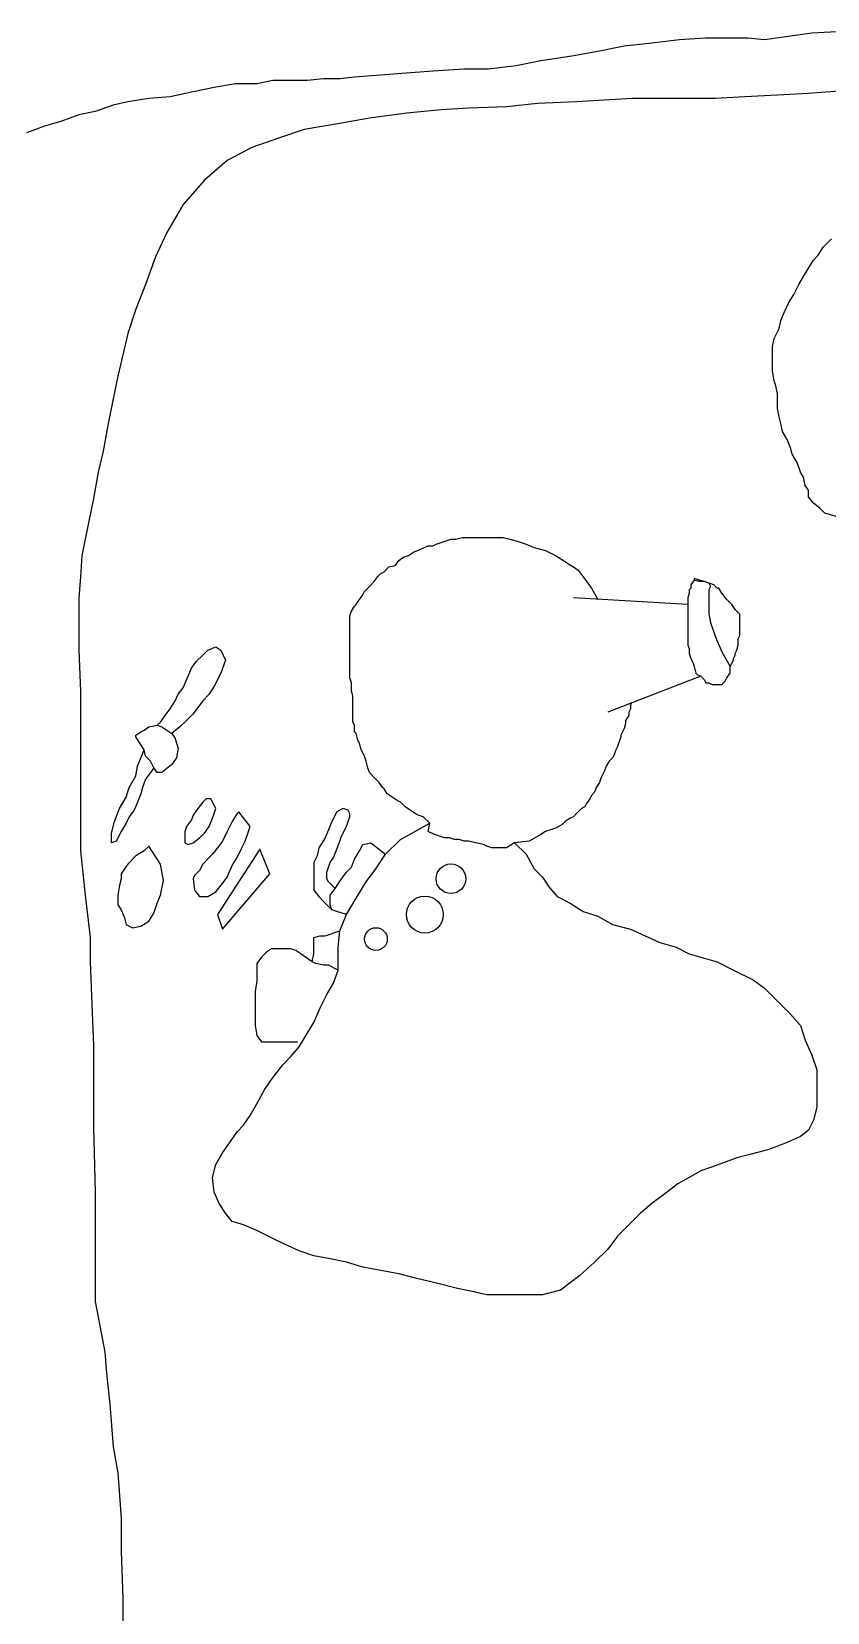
# Model space of a CAD drawing. Extents: x 0.1 to 12.2, y -2.2 to 12.7.
# Drawn here: x 4.158 to 5.886, y 9.207 to 12.64 of the extents above; entities that cross this region are included whole.
import ezdxf

# ---------------------------------------------------------------- set-up
doc = ezdxf.new("R2010")
doc.units = 0
doc.layers.add('LAYER1', color=7, linetype='CONTINUOUS')

msp = doc.modelspace()

# ---------------------------------------------------------------- linework, layer by layer
at = {"layer": 'LAYER1', "color": 7, "linetype": 'CONTINUOUS'}
for points in [[(5.9195, 12.6401), (5.8522, 12.6366), (5.7494, 12.6224), (5.7139, 12.6259), (5.6643, 12.6259), (5.6218, 12.6259), (5.5651, 12.6224), (5.5048, 12.6153), (5.4445, 12.6082), (5.3914, 12.5976), (5.3311, 12.5869), (5.2638, 12.5763), (5.2106, 12.5657), (5.1503, 12.5586), (5.0972, 12.5586), (5.0404, 12.555), (4.9908, 12.5515), (4.8597, 12.5409), (4.8278, 12.5373), (4.7923, 12.5373), (4.7569, 12.5338), (4.7214, 12.5338), (4.6824, 12.5338), (4.647, 12.5267), (4.6009, 12.5267), (4.5584, 12.5196), (4.5088, 12.509), (4.4591, 12.4983), (4.413, 12.4948), (4.367, 12.4877), (4.3351, 12.4806), (4.2961, 12.4664), (4.2606, 12.4593), (4.2216, 12.4452), (4.1862, 12.4345), (4.1472, 12.4203)], [(5.9301, 12.5125), (5.8451, 12.5054), (5.7777, 12.5019), (5.7068, 12.4983), (5.643, 12.4948), (5.5899, 12.4948), (5.5119, 12.4948), (5.4623, 12.4948), (5.3417, 12.4877), (5.2567, 12.4841), (5.1893, 12.4771), (5.1078, 12.4735), (5.0475, 12.47), (4.9731, 12.4629), (4.8916, 12.4522), (4.8313, 12.4416), (4.7498, 12.4274), (4.6966, 12.4097), (4.6364, 12.3884), (4.5832, 12.3601), (4.5336, 12.3175), (4.4875, 12.2644), (4.452, 12.2041), (4.4272, 12.1509), (4.406, 12.0907), (4.3847, 12.0375), (4.367, 11.9844), (4.3563, 11.9383), (4.3457, 11.8922), (4.3351, 11.8426), (4.3244, 11.7894), (4.3138, 11.7291), (4.3032, 11.6831), (4.2925, 11.6263), (4.2819, 11.5732), (4.2677, 11.5023), (4.2642, 11.4562), (4.2606, 11.4101), (4.2606, 11.3534), (4.2606, 11.2967), (4.2642, 11.2081), (4.2642, 11.1549), (4.2642, 11.0947), (4.2642, 11.0344), (4.2642, 10.9812), (4.2642, 10.9281), (4.2642, 10.8607), (4.2748, 10.765), (4.2854, 10.6728), (4.2854, 10.6197), (4.289, 10.5275), (4.2925, 10.4389), (4.2925, 10.3786), (4.2925, 10.3255), (4.2925, 10.2617), (4.2961, 10.1199), (4.2961, 10.0419), (4.2961, 9.9568), (4.2961, 9.8824), (4.3067, 9.8292), (4.3173, 9.7725), (4.3209, 9.7264), (4.328, 9.6591), (4.3351, 9.5669), (4.3457, 9.5102), (4.3528, 9.411), (4.3528, 9.3401), (4.3563, 9.2373), (4.3563, 9.1416)]]:
    msp.add_lwpolyline(points, dxfattribs=at)
at = {"layer": 'LAYER1', "color": 4, "linetype": 'CONTINUOUS'}
msp.add_lwpolyline([(5.9053, 11.5874), (5.8805, 11.5944), (5.8699, 11.6051), (5.8557, 11.6157), (5.8451, 11.6299), (5.8451, 11.6441), (5.838, 11.6547), (5.8344, 11.6724), (5.8274, 11.6831), (5.8203, 11.7043), (5.8096, 11.7221), (5.8061, 11.7362), (5.799, 11.754), (5.7884, 11.7717), (5.7848, 11.7894), (5.7813, 11.8036), (5.7777, 11.8213), (5.7777, 11.8355), (5.7777, 11.8532), (5.7742, 11.8709), (5.7706, 11.8816), (5.7671, 11.9028), (5.7671, 11.9205), (5.7671, 11.9418), (5.7671, 11.956), (5.7706, 11.9737), (5.7813, 11.995), (5.7848, 12.0127), (5.7919, 12.0304), (5.8025, 12.0517), (5.8132, 12.0694), (5.8238, 12.0907), (5.8344, 12.1084), (5.8451, 12.1261), (5.8557, 12.1439), (5.8663, 12.1545), (5.877, 12.1722), (5.8947, 12.1899)], dxfattribs=at)
at = {"layer": 'LAYER1', "color": 1, "linetype": 'CONTINUOUS'}
for points in [[(5.4587, 11.1762), (5.4587, 11.1691), (5.4552, 11.162), (5.4552, 11.1549), (5.4481, 11.1443), (5.4481, 11.1372), (5.4445, 11.1266), (5.441, 11.1195), (5.4374, 11.1124), (5.4374, 11.1088), (5.4339, 11.0982), (5.4304, 11.0876), (5.4268, 11.0805), (5.4233, 11.0698), (5.4197, 11.0628), (5.4126, 11.0557), (5.4055, 11.045), (5.402, 11.0344), (5.3984, 11.0273), (5.3949, 11.0202), (5.3914, 11.0096), (5.3843, 10.9989), (5.3807, 10.9883), (5.3736, 10.9812), (5.3701, 10.9741), (5.363, 10.9635), (5.3595, 10.9564), (5.3524, 10.9529), (5.3417, 10.9422), (5.3346, 10.9351), (5.3276, 10.9316), (5.3169, 10.9245), (5.3098, 10.9174), (5.2957, 10.9103), (5.285, 10.9068), (5.2744, 10.9032), (5.2638, 10.8962), (5.2389, 10.882), (5.2389, 10.882), (5.207, 10.8784), (5.1893, 10.8678), (5.1787, 10.8678), (5.1681, 10.8678), (5.1574, 10.8678), (5.1468, 10.8713), (5.1397, 10.8749), (5.122, 10.8784), (5.1078, 10.882), (5.0972, 10.882), (5.0865, 10.8855), (5.0759, 10.8855), (5.0653, 10.8891), (5.0546, 10.8891), (5.044, 10.8926), (5.0334, 10.8962), (5.0192, 10.9032), (5.0192, 10.9032), (5.0192, 10.9032), (5.0227, 10.921), (5.0085, 10.9351), (4.9979, 10.9387), (4.9908, 10.9422), (4.9696, 10.9564), (4.9589, 10.967), (4.9518, 10.9706), (4.9412, 10.9777), (4.9306, 10.9848), (4.9235, 10.9954), (4.9199, 10.9989), (4.9128, 11.0096), (4.9022, 11.0202), (4.8916, 11.0309), (4.888, 11.0415), (4.8845, 11.0557), (4.8809, 11.0663), (4.8739, 11.0805), (4.8703, 11.0947), (4.8668, 11.1017), (4.8632, 11.1159), (4.8597, 11.1195), (4.8597, 11.1336), (4.8561, 11.1407), (4.8561, 11.1478), (4.8561, 11.1549), (4.8561, 11.162), (4.8561, 11.1691), (4.8561, 11.1762), (4.8561, 11.1868), (4.8561, 11.1974), (4.8526, 11.2081), (4.8526, 11.2152), (4.8526, 11.2258), (4.849, 11.2364), (4.849, 11.2435), (4.849, 11.2542), (4.849, 11.2648), (4.849, 11.2754), (4.849, 11.2861), (4.849, 11.2932), (4.849, 11.3038), (4.849, 11.3109), (4.849, 11.318), (4.849, 11.3321), (4.849, 11.3428), (4.849, 11.3534), (4.849, 11.3605), (4.849, 11.3711), (4.8526, 11.3818), (4.8597, 11.3924), (4.8632, 11.3959), (4.8703, 11.4066), (4.8774, 11.4172), (4.8809, 11.4243), (4.8916, 11.4349), (4.9022, 11.4456), (4.9093, 11.4562), (4.9164, 11.4633), (4.9235, 11.4668), (4.9341, 11.4775), (4.9483, 11.481), (4.9554, 11.4916), (4.966, 11.4987), (4.9766, 11.5023), (4.9873, 11.5094), (5.005, 11.5165), (5.0192, 11.5235), (5.0298, 11.5235), (5.0369, 11.5271), (5.0475, 11.5306), (5.0582, 11.5342), (5.0688, 11.5377), (5.0794, 11.5377), (5.0936, 11.5413), (5.1078, 11.5413), (5.1255, 11.5413), (5.1362, 11.5413), (5.1468, 11.5413), (5.161, 11.5413), (5.1681, 11.5413), (5.1822, 11.5413), (5.1964, 11.5377), (5.2106, 11.5342), (5.2212, 11.5306), (5.2319, 11.5271), (5.2496, 11.52), (5.2602, 11.5165), (5.2744, 11.5129), (5.2957, 11.5023), (5.3134, 11.4916), (5.324, 11.4846), (5.3346, 11.4775), (5.3453, 11.4704), (5.3559, 11.4562), (5.3736, 11.4314), (5.3878, 11.4066)], [(5.6182, 11.4456), (5.597, 11.4527), (5.597, 11.4491), (5.5899, 11.4385), (5.5899, 11.4314), (5.5863, 11.4278), (5.5863, 11.4208), (5.5828, 11.4101), (5.5828, 11.403), (5.5828, 11.3959), (5.5828, 11.3924), (5.5828, 11.3818), (5.5828, 11.3711), (5.5828, 11.3676), (5.5828, 11.357), (5.5828, 11.3499), (5.5828, 11.3428), (5.5828, 11.3321), (5.5828, 11.3215), (5.5828, 11.3144), (5.5828, 11.3073), (5.5863, 11.3002), (5.5863, 11.2896), (5.5899, 11.279), (5.5934, 11.2719), (5.597, 11.2612), (5.6005, 11.2471), (5.604, 11.2435), (5.6111, 11.24), (5.6182, 11.2329), (5.6218, 11.2258), (5.6289, 11.2258), (5.6359, 11.2223), (5.6466, 11.2223), (5.6572, 11.2223), (5.6643, 11.2293), (5.6678, 11.2364), (5.6749, 11.2471), (5.6749, 11.2542), (5.6749, 11.2612), (5.6785, 11.2683), (5.682, 11.2754), (5.682, 11.279), (5.6856, 11.2861), (5.6856, 11.2896), (5.6891, 11.2967), (5.6927, 11.3073), (5.6927, 11.3144), (5.6927, 11.3215), (5.6962, 11.3286), (5.6962, 11.3357), (5.6962, 11.3392), (5.6962, 11.3428), (5.6962, 11.3499), (5.6962, 11.357), (5.6962, 11.364), (5.6962, 11.3747), (5.6856, 11.3853), (5.6785, 11.3959), (5.6678, 11.4066), (5.6572, 11.4208), (5.6501, 11.4314), (5.6466, 11.4314), (5.6395, 11.4385), (5.6289, 11.442), (5.6182, 11.4456), (5.6076, 11.4456), (5.597, 11.4491)], [(5.6289, 11.442), (5.6324, 11.4349), (5.6324, 11.4349), (5.6289, 11.4278), (5.6289, 11.4137), (5.6289, 11.4066), (5.6289, 11.3924), (5.6289, 11.3747), (5.6324, 11.357), (5.643, 11.3251), (5.6572, 11.2932), (5.6749, 11.2612)], [(5.5828, 11.3959), (5.3346, 11.4101)], [(4.4308, 11.1336), (4.4379, 11.1407), (4.4485, 11.1549), (4.4591, 11.1691), (4.4698, 11.1868), (4.4769, 11.201), (4.4875, 11.2152), (4.4981, 11.24), (4.5052, 11.2577), (4.5158, 11.2719), (4.53, 11.2861), (4.5407, 11.2967), (4.5584, 11.3038), (4.569, 11.2967), (4.5796, 11.2754), (4.569, 11.2471), (4.5548, 11.2187), (4.5442, 11.201), (4.53, 11.1868), (4.5194, 11.1726), (4.5088, 11.1585), (4.4946, 11.1443), (4.4804, 11.1301), (4.4627, 11.1159)], [(5.6111, 11.24), (5.4091, 11.162)], [(5.4587, 11.1762), (5.4606, 11.1819)], [(4.3847, 11.1088), (4.3847, 11.1124), (4.3953, 11.1195), (4.4024, 11.123), (4.413, 11.1301), (4.4308, 11.1336), (4.4414, 11.1301), (4.452, 11.123), (4.4627, 11.1159), (4.4698, 11.1053), (4.4733, 11.0947), (4.4769, 11.084), (4.4733, 11.0628), (4.4627, 11.0486), (4.4414, 11.0309), (4.4308, 11.0309), (4.4237, 11.0415), (4.4166, 11.0557), (4.406, 11.0663), (4.4024, 11.0805), (4.3847, 11.1088)], [(4.4237, 11.0415), (4.4166, 11.0309), (4.406, 11.0167), (4.3989, 10.9989), (4.3953, 10.9848), (4.3882, 10.967), (4.3811, 10.9493), (4.3705, 10.9351), (4.3634, 10.921), (4.3528, 10.9032), (4.3422, 10.882), (4.3315, 10.8784), (4.3315, 10.8855), (4.3315, 10.8997), (4.3386, 10.9245), (4.3492, 10.9529), (4.3634, 10.9777), (4.3705, 10.9989), (4.3847, 11.0238), (4.3882, 11.045), (4.4024, 11.0805)], [(4.5477, 10.9741), (4.5371, 10.9741), (4.53, 10.967), (4.5194, 10.9529), (4.5088, 10.9387), (4.5052, 10.9281), (4.4946, 10.9139), (4.491, 10.9032), (4.491, 10.8891), (4.491, 10.8784), (4.4981, 10.8749), (4.5088, 10.8784), (4.5229, 10.8891), (4.5336, 10.8997), (4.5442, 10.9139), (4.5513, 10.9316), (4.5548, 10.9422), (4.5584, 10.9529), (4.5477, 10.9741)], [(4.8171, 10.7792), (4.803, 10.7934), (4.7994, 10.8004), (4.7994, 10.8075), (4.7994, 10.8146), (4.803, 10.8253), (4.8065, 10.8359), (4.8136, 10.8465), (4.8207, 10.8643), (4.8278, 10.882), (4.8313, 10.8926), (4.8419, 10.9139), (4.8455, 10.9245), (4.849, 10.9351), (4.849, 10.9422), (4.8455, 10.9493), (4.8349, 10.9529), (4.8207, 10.9458), (4.81, 10.9245), (4.803, 10.9068), (4.7959, 10.8891), (4.7817, 10.8678), (4.7781, 10.8501), (4.7711, 10.8359), (4.7711, 10.8146), (4.7711, 10.7934), (4.7711, 10.7756), (4.7817, 10.7615), (4.7923, 10.7508), (4.7923, 10.7508)], [(4.608, 10.9458), (4.6045, 10.9422), (4.5938, 10.9245), (4.5832, 10.9032), (4.5726, 10.882), (4.5619, 10.8678), (4.5513, 10.8536), (4.5442, 10.8465), (4.53, 10.8323), (4.5229, 10.8182), (4.5123, 10.8075), (4.5088, 10.8004), (4.5123, 10.7756), (4.5229, 10.7615), (4.5407, 10.7615), (4.5584, 10.7721), (4.5726, 10.7898), (4.5832, 10.804), (4.5938, 10.8288), (4.6045, 10.8465), (4.6151, 10.8678), (4.6222, 10.882), (4.6293, 10.9032), (4.6328, 10.9139), (4.608, 10.9458)], [(5.207, 10.8784), (5.2319, 10.8536), (5.2496, 10.8217), (5.2673, 10.804), (5.2815, 10.7827), (5.2992, 10.7615), (5.3276, 10.7473), (5.3559, 10.7296), (5.3878, 10.7189), (5.4197, 10.7012), (5.4587, 10.6906), (5.4906, 10.6764), (5.5225, 10.6622), (5.558, 10.6516), (5.5863, 10.6374), (5.6111, 10.6303), (5.6466, 10.6197), (5.682, 10.602), (5.7246, 10.5807), (5.7494, 10.563), (5.7813, 10.5311), (5.8061, 10.5062), (5.8274, 10.4814), (5.838, 10.4495), (5.8522, 10.4176), (5.8628, 10.3857), (5.8628, 10.3574), (5.8628, 10.329), (5.8628, 10.3042), (5.8557, 10.2758), (5.8451, 10.2546), (5.8274, 10.2404), (5.7954, 10.2262), (5.7565, 10.212), (5.7175, 10.2014), (5.6891, 10.1943), (5.6608, 10.1837), (5.6324, 10.173), (5.6111, 10.166), (5.5863, 10.1518), (5.5615, 10.1376), (5.5331, 10.1163), (5.5048, 10.0951), (5.48, 10.0738), (5.4552, 10.049), (5.4304, 10.0242), (5.4091, 9.9958), (5.3807, 9.9675), (5.3488, 9.9391), (5.3063, 9.9072), (5.2673, 9.8966), (5.2248, 9.8966), (5.1787, 9.8966), (5.1468, 9.8966), (5.1149, 9.9037), (5.083, 9.9107), (5.0404, 9.9214), (4.9944, 9.932), (4.9554, 9.9427), (4.9164, 9.9497), (4.8774, 9.9568), (4.8419, 9.9675), (4.8065, 9.9746), (4.7711, 9.9816), (4.7392, 9.9923), (4.7072, 10.0065), (4.6789, 10.0206), (4.6505, 10.0348), (4.6186, 10.049), (4.5938, 10.0561), (4.5796, 10.0738), (4.5655, 10.0951), (4.5548, 10.1199), (4.5513, 10.1518), (4.5584, 10.1801), (4.5726, 10.205), (4.5903, 10.2298), (4.6045, 10.251), (4.6186, 10.2652), (4.6328, 10.2865), (4.647, 10.3113), (4.6647, 10.3432), (4.6789, 10.3645), (4.7037, 10.3964), (4.7214, 10.4141), (4.7392, 10.4354), (4.7498, 10.4531), (4.7711, 10.4885), (4.7852, 10.5204), (4.7994, 10.5488), (4.8136, 10.5736), (4.8242, 10.602), (4.8242, 10.6268), (4.8242, 10.6516), (4.8278, 10.687), (4.8419, 10.7225), (4.8632, 10.7579), (4.8845, 10.7934), (4.9058, 10.8217), (4.927, 10.8536), (4.9589, 10.8855), (5.0227, 10.921)], [(4.413, 10.8713), (4.4024, 10.8607), (4.3847, 10.8501), (4.367, 10.8323), (4.3599, 10.8217), (4.3528, 10.8111), (4.3528, 10.8004), (4.3492, 10.7863), (4.3457, 10.765), (4.3457, 10.7544), (4.3457, 10.7437), (4.3528, 10.7331), (4.3599, 10.7154), (4.3634, 10.7012), (4.3776, 10.6941), (4.3953, 10.6977), (4.413, 10.7083), (4.4237, 10.726), (4.4308, 10.7473), (4.4379, 10.765), (4.4449, 10.7969), (4.4379, 10.8323), (4.413, 10.8713)], [(4.6541, 10.8643), (4.5619, 10.7225), (4.5726, 10.6906), (4.6753, 10.8111), (4.6541, 10.8643)], [(4.8419, 10.7225), (4.8207, 10.7296), (4.81, 10.7331), (4.8065, 10.7437), (4.8065, 10.7544), (4.8065, 10.765), (4.8171, 10.7792), (4.8313, 10.8004), (4.8419, 10.8146), (4.8526, 10.8253), (4.8597, 10.843), (4.8703, 10.8607), (4.8774, 10.8749), (4.8951, 10.8784), (4.8951, 10.8784)], [(4.8951, 10.8784), (4.927, 10.8536)], [(4.7923, 10.7508), (4.81, 10.7331)], [(4.7959, 10.6764), (4.8278, 10.687)], [(4.8242, 10.602), (4.803, 10.6126), (4.7923, 10.6126), (4.7746, 10.6161), (4.7675, 10.6197), (4.7533, 10.6303), (4.7427, 10.6374), (4.7321, 10.6445), (4.7214, 10.648), (4.7037, 10.648), (4.6931, 10.648), (4.6789, 10.648), (4.6683, 10.6409), (4.6576, 10.6303), (4.647, 10.6161), (4.647, 10.5984), (4.647, 10.5771), (4.6434, 10.5559), (4.6434, 10.5311), (4.6434, 10.5027), (4.6434, 10.4814), (4.647, 10.4602), (4.6576, 10.446), (4.6718, 10.446), (4.6931, 10.446), (4.7037, 10.446), (4.7214, 10.446), (4.7356, 10.446), (4.7356, 10.446)], [(4.7675, 10.6197), (4.7711, 10.6374), (4.7711, 10.6445), (4.7711, 10.6551), (4.7711, 10.6658), (4.7711, 10.6728), (4.7852, 10.6764), (4.7959, 10.6764), (4.7959, 10.6764)]]:
    msp.add_lwpolyline(points, dxfattribs=at)
for centre, radius in [((5.0688, 10.8004), 0.0321), ((5.0121, 10.7225), 0.0401), ((4.9058, 10.6693), 0.0248)]:
    msp.add_circle(centre, radius, dxfattribs=at)

doc.saveas('drawing.dxf')
